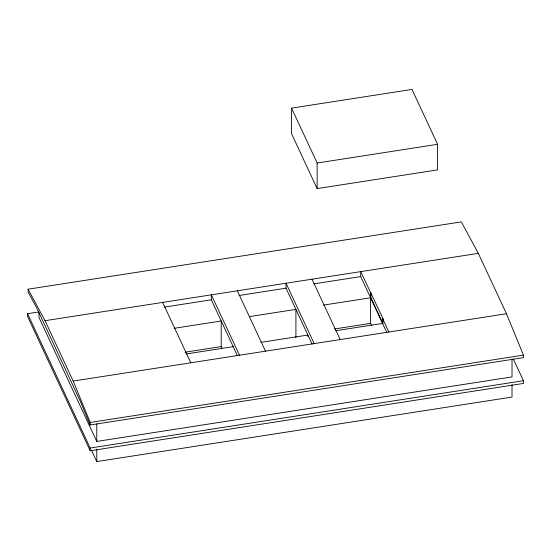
<?xml version="1.0" encoding="UTF-8"?>
<svg xmlns="http://www.w3.org/2000/svg" width="551" height="551" viewBox="0 0 551 551"><rect width="100%" height="100%" fill="white"/><g stroke="black" fill="none" stroke-linecap="round" stroke-linejoin="round"><path stroke-width="0.83" d="M90.102 424.986L90.185 422.452L73.2 381.065L45.051 320.689L28.067 289.206L461.332 221.881L478.316 253.357L506.465 313.733L523.45 355.12L523.367 357.661L90.102 424.986L80.811 402.347L37.44 309.311L28.149 292.092L28.067 289.206M291.555 108.134L411.99 89.42L437.57 144.3L437.57 169.887L317.142 188.6L291.555 133.721L291.555 108.134L317.142 163.013L317.142 188.6M317.142 163.013L437.57 144.3M513.312 358.97L523.45 380.713L523.45 383.434L90.185 450.766L27.55 316.412L27.55 313.691L38.591 311.976M45.051 320.689L478.316 253.357M164.329 307.107L211.343 299.799L237.391 355.67M239.017 295.501L286.031 288.194L312.08 344.065M313.705 283.896L360.719 276.588L386.768 332.46M360.719 276.588L360.719 271.629L382.883 318.444L382.883 323.396L335.552 330.752M174.206 328.3L221.22 320.992L221.22 346.579L221.95 348.136M249.734 316.563L295.908 309.386L295.908 337.701M323.582 305.082L370.913 297.726L382.883 323.396M382.566 323.444L382.883 318.444M185.122 352.192L221.22 346.579M334.498 328.981L370.596 323.368L371.684 325.703M186.176 353.962L233.19 346.662M260.864 342.357L307.878 335.056L307.878 336.757M73.2 381.065L506.465 313.733M90.185 422.452L523.45 355.12M38.99 312.479L38.99 317.493L96.769 441.434L512.01 376.912L512.01 359.238M27.55 313.691L90.185 448.039L523.45 380.713M91.7 450.697L96.769 461.58L512.01 397.057L512.01 384.612M382.566 318.492L388.868 332.012M312.024 279.199L340.174 339.574M314.18 343.617L286.031 283.242L286.031 288.194M237.336 290.804L265.486 351.18M239.492 355.223L211.343 294.847L211.343 299.799M162.648 302.409L190.798 362.785M370.913 292.774L370.913 297.726M370.596 292.822L370.596 323.368M96.769 423.76L96.769 441.434M96.769 449.134L96.769 461.58M90.185 448.039L90.185 450.766"/></g></svg>
